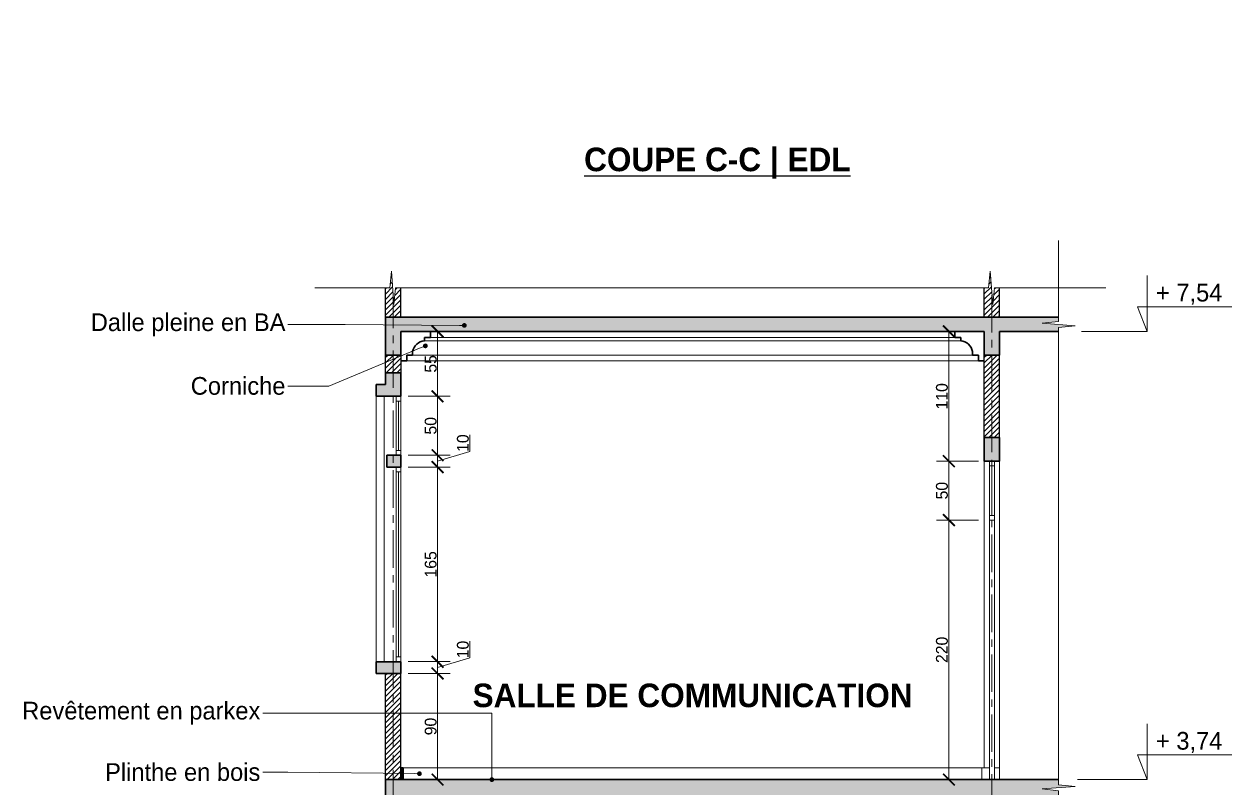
# Model space of a CAD drawing. Header units: centimetres. Extents: x -15293 to 11572, y -4790 to 2619.
# Drawn here: x 2404 to 3428, y 727 to 1375 of the extents above; entities that cross this region are included whole.
import ezdxf
from ezdxf import colors
from ezdxf.entities.mleader import LeaderData, LeaderLine
from ezdxf.math import Vec2, Vec3

# ---------------------------------------------------------------- set-up
doc = ezdxf.new("R2010")
doc.units = ezdxf.units.CM
doc.linetypes.add('Axe', pattern=[1093.611073, 529.166651, -211.666656, 141.111112, -211.666656])
doc.linetypes.add('CENTER', pattern=[50.8, 31.75, -6.35, 6.35, -6.35])
doc.layers.get('0').update_dxf_attribs({"lineweight": 0})
for name, color, linetype, lineweight in [('Hachure', 7, 'Continuous', 30), ('Partie coupée', 7, 'Continuous', 30), ('Symbole de rupture', 6, 'Continuous', 0), ('TSJ_MENUISERIE', 150, 'Continuous', 15), ('TSJ_MUR', 1, 'Continuous', 30), ('TSJ_VUE', 5, 'Continuous', 13)]:
    doc.layers.add(name, color=color, linetype=linetype, lineweight=lineweight)
for name, color, linetype in [('Hachure mur', 7, 'Continuous'), ('TSJ_COTATION', 144, 'Continuous'), ('TSJ_TEXTE', 6, 'Continuous')]:
    doc.layers.add(name, color=color, linetype=linetype)
for name, color, linetype, lineweight, true_color in [('TSJ_AXE', 7, 'CENTER', 0, 0xb80000), ('TSJ_COUPE', 7, 'Continuous', 35, 0xff4747), ('TSJ_HACHURE', 7, 'Axe', 0, 0x969696)]:
    doc.layers.add(name, color=color, linetype=linetype, lineweight=lineweight, true_color=true_color)
doc.styles.get("Standard").update_dxf_attribs({"font": 'GOTHIC.TTF'})
doc.dimstyles.new('ISO-25', dxfattribs={"dimtxt": 10, "dimasz": 10, "dimexe": 10.625, "dimexo": 5, "dimtad": 1, "dimtxsty": 'Standard', "dimblk": 'ARCHTICK', "dimcen": 8, "dimadec": 0, "dimazin": 0, "dimtfac": 1, "dimtmove": 0, "dimatfit": 3, "dimldrblk": 'ARCHTICK', "dimfxl": 25, "dimfxlon": 1, "dimlwd": 9, "dimlwe": 9, "dimarcsym": 0})

# ---------------------------------------------------------------- blocks, each defined once
blk = doc.blocks.new('_Dot')
at = {"color": 0, "linetype": 'ByBlock', "lineweight": -2}
blk.add_line((-0.5, 0), (-1, 0), dxfattribs=at)
at = {"color": 0, "linetype": 'ByBlock', "const_width": 0.5}
blk.add_lwpolyline([(-0.25, 0, 1), (0.25, 0, 1)], format="xyb", close=True, dxfattribs=at)
blk = doc.blocks.new('_ArchTick')
at = {"color": 0, "linetype": 'ByBlock', "const_width": 0.15}
blk.add_lwpolyline([(-0.5, -0.5), (0.5, 0.5)], dxfattribs=at)
blk = doc.blocks.new('*D283')
at = {"layer": 'Defpoints', "color": 0, "transparency": 16777216}
for p in [(3188, 954.5), (3222.5, 954.5), (3218, 734.5)]:
    blk.add_point(p, dxfattribs=at)
at = {"layer": 'TSJ_COTATION', "color": 0, "lineweight": 9, "transparency": 16777216}
for p, q in [((3213, 954.5), (3177.4, 954.5)), ((3188, 734.5), (3188, 954.5)), ((3213, 734.5), (3177.4, 734.5))]:
    blk.add_line(p, q, dxfattribs=at)
at = {"layer": 'TSJ_COTATION', "color": 0, "lineweight": 9, "transparency": 16777216, "xscale": 10, "yscale": 10, "zscale": 10}
for p, rotation in [((3188, 954.5), 90), ((3188, 734.5), 270)]:
    blk.add_blockref('_ArchTick', p, dxfattribs=dict(at, rotation=rotation))
at = {"layer": 'TSJ_COTATION', "color": 0, "lineweight": 9, "transparency": 16777216, "insert": (3182.1, 844.5), "char_height": 10, "attachment_point": 5, "rotation": 90}
blk.add_mtext('220', dxfattribs=at)
blk = doc.blocks.new('*D284')
at = {"layer": 'Defpoints', "color": 0, "transparency": 16777216}
for p in [(3188, 1004.5), (3218, 1004.5), (3222.5, 954.5)]:
    blk.add_point(p, dxfattribs=at)
at = {"layer": 'TSJ_COTATION', "color": 0, "lineweight": 9, "transparency": 16777216}
for p, q in [((3213, 1004.5), (3177.4, 1004.5)), ((3188, 954.5), (3188, 1004.5)), ((3213, 954.5), (3177.4, 954.5))]:
    blk.add_line(p, q, dxfattribs=at)
at = {"layer": 'TSJ_COTATION', "color": 0, "lineweight": 9, "transparency": 16777216, "xscale": 10, "yscale": 10, "zscale": 10}
for p, rotation in [((3188, 1004.5), 90), ((3188, 954.5), 270)]:
    blk.add_blockref('_ArchTick', p, dxfattribs=dict(at, rotation=rotation))
at = {"layer": 'TSJ_COTATION', "color": 0, "lineweight": 9, "transparency": 16777216, "insert": (3182.1, 979.5), "char_height": 10, "attachment_point": 5, "rotation": 90}
blk.add_mtext('50', dxfattribs=at)
blk = doc.blocks.new('*D285')
at = {"layer": 'Defpoints', "color": 0, "transparency": 16777216}
for p in [(3188, 1114.5), (3218, 1114.5), (3218, 1004.5)]:
    blk.add_point(p, dxfattribs=at)
at = {"layer": 'TSJ_COTATION', "color": 0, "lineweight": 9, "transparency": 16777216}
for p, q in [((3213, 1114.5), (3177.4, 1114.5)), ((3188, 1004.5), (3188, 1114.5)), ((3213, 1004.5), (3177.4, 1004.5))]:
    blk.add_line(p, q, dxfattribs=at)
at = {"layer": 'TSJ_COTATION', "color": 0, "lineweight": 9, "transparency": 16777216, "xscale": 10, "yscale": 10, "zscale": 10}
for p, rotation in [((3188, 1114.5), 90), ((3188, 1004.5), 270)]:
    blk.add_blockref('_ArchTick', p, dxfattribs=dict(at, rotation=rotation))
at = {"layer": 'TSJ_COTATION', "color": 0, "lineweight": 9, "transparency": 16777216, "insert": (3182.1, 1059.5), "char_height": 10, "attachment_point": 5, "rotation": 90}
blk.add_mtext('110', dxfattribs=at)
blk = doc.blocks.new('*D286')
at = {"layer": 'Defpoints', "color": 0, "transparency": 16777216}
for p in [(2723.5, 824.5), (2754.6, 824.5), (2723.5, 734.5)]:
    blk.add_point(p, dxfattribs=at)
at = {"layer": 'TSJ_COTATION', "color": 0, "lineweight": 9, "transparency": 16777216}
for p, q in [((2729.6, 824.5), (2765.3, 824.5)), ((2754.6, 734.5), (2754.6, 824.5)), ((2729.6, 734.5), (2765.3, 734.5))]:
    blk.add_line(p, q, dxfattribs=at)
at = {"layer": 'TSJ_COTATION', "color": 0, "lineweight": 9, "transparency": 16777216, "xscale": 10, "yscale": 10, "zscale": 10}
for p, rotation in [((2754.6, 824.5), 90), ((2754.6, 734.5), 270)]:
    blk.add_blockref('_ArchTick', p, dxfattribs=dict(at, rotation=rotation))
at = {"layer": 'TSJ_COTATION', "color": 0, "lineweight": 9, "transparency": 16777216, "insert": (2748.8, 779.5), "char_height": 10, "attachment_point": 5, "rotation": 90}
blk.add_mtext('90', dxfattribs=at)
blk = doc.blocks.new('*D287')
at = {"layer": 'Defpoints', "color": 0, "transparency": 16777216}
for p in [(2723.5, 999.5), (2754.6, 999.5), (2723.5, 834.5)]:
    blk.add_point(p, dxfattribs=at)
at = {"layer": 'TSJ_COTATION', "color": 0, "lineweight": 9, "transparency": 16777216}
for p, q in [((2729.6, 999.5), (2765.3, 999.5)), ((2754.6, 834.5), (2754.6, 999.5)), ((2729.6, 834.5), (2765.3, 834.5))]:
    blk.add_line(p, q, dxfattribs=at)
at = {"layer": 'TSJ_COTATION', "color": 0, "lineweight": 9, "transparency": 16777216, "xscale": 10, "yscale": 10, "zscale": 10}
for p, rotation in [((2754.6, 999.5), 90), ((2754.6, 834.5), 270)]:
    blk.add_blockref('_ArchTick', p, dxfattribs=dict(at, rotation=rotation))
at = {"layer": 'TSJ_COTATION', "color": 0, "lineweight": 9, "transparency": 16777216, "insert": (2748.8, 917), "char_height": 10, "attachment_point": 5, "rotation": 90}
blk.add_mtext('165', dxfattribs=at)
blk = doc.blocks.new('*D288')
at = {"layer": 'Defpoints', "color": 0, "transparency": 16777216}
for p in [(2723.5, 1009.5), (2754.6, 1009.5), (2723.5, 999.5)]:
    blk.add_point(p, dxfattribs=at)
at = {"layer": 'TSJ_COTATION', "color": 0, "lineweight": 9, "transparency": 16777216}
for p, q in [((2782, 1012.7), (2782, 1026.9)), ((2729.6, 1009.5), (2765.3, 1009.5)), ((2754.6, 1004.5), (2782, 1012.7)), ((2754.6, 999.5), (2754.6, 1009.5)), ((2729.6, 999.5), (2765.3, 999.5))]:
    blk.add_line(p, q, dxfattribs=at)
at = {"layer": 'TSJ_COTATION', "color": 0, "lineweight": 9, "transparency": 16777216, "xscale": 10, "yscale": 10, "zscale": 10}
for p, rotation in [((2754.6, 1009.5), 90), ((2754.6, 999.5), 270)]:
    blk.add_blockref('_ArchTick', p, dxfattribs=dict(at, rotation=rotation))
at = {"layer": 'TSJ_COTATION', "color": 0, "lineweight": 9, "transparency": 16777216, "insert": (2776.1, 1019.8), "char_height": 10, "attachment_point": 5, "rotation": 90}
blk.add_mtext('10', dxfattribs=at)
blk = doc.blocks.new('*D289')
at = {"layer": 'Defpoints', "color": 0, "transparency": 16777216}
for p in [(2723.5, 1059.5), (2754.6, 1059.5), (2723.5, 1009.5)]:
    blk.add_point(p, dxfattribs=at)
at = {"layer": 'TSJ_COTATION', "color": 0, "lineweight": 9, "transparency": 16777216}
for p, q in [((2729.6, 1059.5), (2765.3, 1059.5)), ((2754.6, 1009.5), (2754.6, 1059.5)), ((2729.6, 1009.5), (2765.3, 1009.5))]:
    blk.add_line(p, q, dxfattribs=at)
at = {"layer": 'TSJ_COTATION', "color": 0, "lineweight": 9, "transparency": 16777216, "xscale": 10, "yscale": 10, "zscale": 10}
for p, rotation in [((2754.6, 1059.5), 90), ((2754.6, 1009.5), 270)]:
    blk.add_blockref('_ArchTick', p, dxfattribs=dict(at, rotation=rotation))
at = {"layer": 'TSJ_COTATION', "color": 0, "lineweight": 9, "transparency": 16777216, "insert": (2748.8, 1034.5), "char_height": 10, "attachment_point": 5, "rotation": 90}
blk.add_mtext('50', dxfattribs=at)
blk = doc.blocks.new('*D290')
at = {"layer": 'Defpoints', "color": 0, "transparency": 16777216}
for p in [(2723.5, 1114.5), (2754.6, 1114.5), (2723.5, 1059.5)]:
    blk.add_point(p, dxfattribs=at)
at = {"layer": 'TSJ_COTATION', "color": 0, "lineweight": 9, "transparency": 16777216}
for p, q in [((2729.6, 1114.5), (2765.3, 1114.5)), ((2754.6, 1059.5), (2754.6, 1114.5)), ((2729.6, 1059.5), (2765.3, 1059.5))]:
    blk.add_line(p, q, dxfattribs=at)
at = {"layer": 'TSJ_COTATION', "color": 0, "lineweight": 9, "transparency": 16777216, "xscale": 10, "yscale": 10, "zscale": 10}
for p, rotation in [((2754.6, 1114.5), 90), ((2754.6, 1059.5), 270)]:
    blk.add_blockref('_ArchTick', p, dxfattribs=dict(at, rotation=rotation))
at = {"layer": 'TSJ_COTATION', "color": 0, "lineweight": 9, "transparency": 16777216, "insert": (2748.9, 1087), "char_height": 10, "attachment_point": 5, "rotation": 90}
blk.add_mtext('55', dxfattribs=at)
blk = doc.blocks.new('*D291')
at = {"layer": 'Defpoints', "color": 0, "transparency": 16777216}
for p in [(2723.5, 834.5), (2754.6, 834.5), (2723.5, 824.5)]:
    blk.add_point(p, dxfattribs=at)
at = {"layer": 'TSJ_COTATION', "color": 0, "lineweight": 9, "transparency": 16777216}
for p, q in [((2782, 837.7), (2782, 851.9)), ((2729.6, 834.5), (2765.3, 834.5)), ((2754.6, 829.5), (2782, 837.7)), ((2754.6, 824.5), (2754.6, 834.5)), ((2729.6, 824.5), (2765.3, 824.5))]:
    blk.add_line(p, q, dxfattribs=at)
at = {"layer": 'TSJ_COTATION', "color": 0, "lineweight": 9, "transparency": 16777216, "xscale": 10, "yscale": 10, "zscale": 10}
for p, rotation in [((2754.6, 834.5), 90), ((2754.6, 824.5), 270)]:
    blk.add_blockref('_ArchTick', p, dxfattribs=dict(at, rotation=rotation))
at = {"layer": 'TSJ_COTATION', "color": 0, "lineweight": 9, "transparency": 16777216, "insert": (2776.1, 844.8), "char_height": 10, "attachment_point": 5, "rotation": 90}
blk.add_mtext('10', dxfattribs=at)
blk = doc.blocks.new('Marque de rupture')
at = {"layer": 'Symbole de rupture', "lineweight": 20}
for p, q in [((0, -3.6), (0, 20.4)), ((0, -3.6), (-14.1, -5.1)), ((14.1, -7.1), (-14.1, -5.1)), ((0, -8.6), (14.1, -7.1)), ((0, -8.6), (0, -32.6))]:
    blk.add_line(p, q, dxfattribs=at)

msp = doc.modelspace()

# ---------------------------------------------------------------- hatches: boundary and pattern name
at = {"layer": 'Hachure', "true_color": 0xcd6928}
h = msp.add_hatch(color=32, dxfattribs=at)
h.dxf.hatch_style = 1
h.paths.add_polyline_path([(2725.5, 744.498), (2723.5, 744.498), (2723.5, 734.498), (2725.5, 734.498)])
at = {"layer": 'Hachure mur', "lineweight": 0, "true_color": 0xc7c8ca}
h = msp.add_hatch(dxfattribs=at)
h.set_pattern_fill('ANSI31', color=9)
h.set_pattern_definition([(45, (661.058, 3178.289), (-2.245064, 2.245064), [])])
h.paths.add_polyline_path([(3224.5, 323.911), (3211, 323.911), (3211, 320.498), (3224.5, 320.498)])
h.paths.add_polyline_path([(3231, 323.911), (3224.5, 323.911), (3224.5, 320.498), (3231, 320.498)])
h.paths.add_polyline_path([(3231, 330.498), (3224.5, 330.498), (3224.5, 323.911), (3231, 323.911)])
h.paths.add_polyline_path([(3224.5, 330.498), (3211, 330.498), (3211, 323.911), (3224.5, 323.911)])
h.paths.add_polyline_path([(2717, 330.498), (2710.5, 330.498), (2710.5, 320.498), (2717, 320.498)])
h.paths.add_polyline_path([(2730.5, 330.498), (2717, 330.498), (2717, 320.498), (2730.5, 320.498)])
h.paths.add_polyline_path([(3224.5, 320.498), (3211, 320.498), (3211, 270.498), (3224.5, 270.498)])
h.paths.add_polyline_path([(3231, 320.498), (3224.5, 320.498), (3224.5, 270.498), (3224.654, 270.498), (3225.5, 282.465), (3226.769, 270.498), (3231, 270.498)])
h.paths.add_polyline_path([(2730.5, 320.498), (2717, 320.498), (2717, 270.498), (2730.5, 270.498)])
h.paths.add_polyline_path([(2717, 320.498), (2710.5, 320.498), (2710.5, 270.498), (2714.299, 270.498), (2715.568, 282.465), (2716.414, 270.498), (2717, 270.498)])
h.paths.add_polyline_path([(3231, 1151.498), (3226.568, 1151.498), (3225.068, 1137.356), (3223.068, 1165.64), (3221.568, 1151.498), (3218, 1151.498), (3218, 1126.498), (3231, 1126.498)])
h.paths.add_polyline_path([(2723.5, 1151.498), (2719.068, 1151.498), (2717.568, 1137.356), (2715.568, 1165.64), (2714.068, 1151.498), (2710.5, 1151.498), (2710.5, 1126.498), (2723.5, 1126.498)])
h.paths.add_polyline_path([(2723.5, 450.498), (2710.5, 450.498), (2710.5, 360.498), (2723.5, 360.498)])
h.paths.add_polyline_path([(3231, 630.498), (3231, 662.498), (3218, 662.498), (3218, 600.498), (3231, 600.498)])
h.paths.add_polyline_path([(2723.5, 1094.498), (2710.852, 1094.498), (2710.5, 1094.352), (2710.5, 1079.498), (2723.5, 1079.498)])
h.paths.add_polyline_path([(3231, 1094.498), (3218, 1094.498), (3218, 1024.498), (3231, 1024.498)])
h.paths.add_polyline_path([(2723.5, 824.498), (2710.5, 824.498), (2710.5, 734.498), (2723.5, 734.498)])
at = {"layer": 'TSJ_HACHURE', "true_color": 0xc7c8ca, "transparency": 33554687}
h = msp.add_hatch(dxfattribs=at)
h.set_pattern_fill('ANSI32', color=9, scale=5)
h.set_pattern_definition([(45, (661.06, 1421.273), (-33.676, 33.676), []), (45, (683.51, 1421.273), (-33.676, 33.676), [])])
h.paths.add_polyline_path([(2832.555, 2092.715), (2723.5, 2092.715), (2723.5, 2072.715), (2723.5, 2068.128), (2832.555, 2068.128)], flags=17)
h.paths.add_polyline_path([(2831.832, 1785.527), (3080.699, 1785.527), (3080.699, 1818.346), (2831.832, 1818.346)], flags=24)
h.paths.add_polyline_path([(2846.582, 937.7), (3095.449, 937.7), (3095.449, 970.519), (2846.582, 970.519)], flags=24)
h.paths.add_polyline_path([(3187.5, 2072.715), (3195, 2072.715), (3195, 2092.715), (2832.555, 2092.715), (2832.555, 2068.128), (2723.5, 2068.128), (2723.5, 1733.715), (3187.5, 1733.715)])
at = {"layer": 'TSJ_HACHURE'}
h = msp.add_hatch(color=256, dxfattribs=at)
h.dxf.hatch_style = 1
h.paths.add_polyline_path([(2723.5, 710.113), (2717, 707.408), (2717, 685.498), (2723.5, 685.498)])
h.paths.add_polyline_path([(2717, 460.498), (2702.5, 460.498), (2702.5, 450.498), (2717, 450.498)])
h.paths.add_polyline_path([(2723.5, 460.498), (2717, 460.498), (2717, 450.498), (2723.5, 450.498)])
h.paths.add_polyline_path([(2717, 360.498), (2710.5, 360.498), (2710.5, 330.498), (2717, 330.498)])
h.paths.add_polyline_path([(2730.5, 360.498), (2717, 360.498), (2717, 330.498), (2730.5, 330.498)])
h.paths.add_polyline_path([(3231, 360.498), (3224.5, 360.498), (3224.5, 330.498), (3231, 330.498)])
h.paths.add_polyline_path([(3224.5, 360.498), (3211, 360.498), (3211, 330.498), (3224.5, 330.498)])
h.paths.add_polyline_path([(2717, 707.408), (2710.5, 704.703), (2710.5, 695.498), (2702.5, 695.498), (2702.5, 685.498), (2717, 685.498)])
h.paths.add_polyline_path([(2717, 734.498), (2710.5, 734.498), (2710.5, 704.703), (2717, 707.408)])
h.paths.add_polyline_path([(3224.5, 734.498), (2801.656, 734.498, -0.41421356), (2800.656, 733.498, -0.41421356), (2799.656, 734.498), (2717, 734.498), (2717, 707.408), (2723.5, 710.113), (2723.5, 720.498), (3218, 720.498), (3218, 702.498), (3224.5, 702.498)])
h.paths.add_polyline_path([(3281, 729.998), (3281, 734.498), (3224.5, 734.498), (3224.5, 702.498), (3231, 702.498), (3231, 720.498), (3281, 720.498), (3281, 724.998), (3266.858, 726.498), (3295.142, 728.498)])
h.paths.add_polyline_path([(3231, 600.498), (3224.5, 600.498), (3224.5, 580.498), (3231, 580.498)])
h.paths.add_polyline_path([(3224.5, 600.498), (3218, 600.498), (3218, 580.498), (3224.5, 580.498)])
h.paths.add_polyline_path([(2717, 635.498), (2711.5, 635.498), (2711.5, 625.498), (2717, 625.498)])
h.paths.add_polyline_path([(2723.5, 635.498), (2717, 635.498), (2717, 625.498), (2723.5, 625.498)])
h.paths.add_polyline_path([(2717, 1120.026), (2710.5, 1120.07), (2710.5, 1094.498), (2717, 1094.498)])
h.paths.add_polyline_path([(2717, 1126.498), (2710.5, 1126.498), (2710.5, 1120.07), (2717, 1120.026)])
h.paths.add_polyline_path([(3224.5, 1126.498), (2717, 1126.498), (2717, 1094.498), (2723.5, 1094.498), (2723.5, 1114.498), (3218, 1114.498), (3218, 1094.498), (3224.5, 1094.498)])
h.paths.add_polyline_path([(2776.313, 1119.624, -1), (2778.313, 1119.611, -1)], flags=16)
h.paths.add_polyline_path([(3295.142, 1119.43), (3266.858, 1121.43), (3281, 1122.93), (3281, 1126.498), (3224.5, 1126.498), (3224.5, 1094.498), (3231, 1094.498), (3231, 1114.498), (3281, 1114.498), (3281, 1117.93)])
h.paths.add_polyline_path([(3231, 1024.498), (3224.5, 1024.498), (3224.5, 1004.498), (3226.5, 1004.498), (3231, 1004.498)])
h.paths.add_polyline_path([(3224.5, 1024.498), (3218, 1024.498), (3218, 1004.498), (3224.5, 1004.498)])
h.paths.add_polyline_path([(2717, 1079.498), (2710.5, 1079.498), (2710.5, 1069.498), (2702.5, 1069.498), (2702.5, 1059.498), (2717, 1059.498)])
h.paths.add_polyline_path([(2723.5, 1079.498), (2717, 1079.498), (2717, 1059.498), (2723.5, 1059.498)])
h.paths.add_polyline_path([(2717, 1009.498), (2711.5, 1009.498), (2711.5, 999.498), (2717, 999.498)])
h.paths.add_polyline_path([(2723.5, 1009.498), (2717, 1009.498), (2717, 999.498), (2723.5, 999.498)])
h.paths.add_polyline_path([(2717, 834.498), (2702.5, 834.498), (2702.5, 824.498), (2717, 824.498)])
h.paths.add_polyline_path([(2723.5, 834.498), (2717, 834.498), (2717, 824.498), (2723.5, 824.498)])

# ---------------------------------------------------------------- linework, layer by layer
at = {"layer": 'Partie coupée'}
for p, q in [((2710.5, 1126.498), (2710.5, 1151.498)), ((2723.5, 1094.498), (2723.5, 1114.498)), ((2710.5, 1079.498), (2710.5, 1094.498)), ((2723.5, 1059.498), (2723.5, 1079.498))]:
    msp.add_line(p, q, dxfattribs=at)
at = {"layer": 'Symbole de rupture', "lineweight": 0}
for p, q in [((3281, 1146.93), (3281, 1191.498)), ((2690.068, 1151.498), (2650.5, 1151.498)), ((2743.068, 1151.498), (3197.568, 1151.498)), ((3250.568, 1151.498), (3321, 1151.498)), ((3281, 753.998), (3281, 1093.93))]:
    msp.add_line(p, q, dxfattribs=at)
at = {"layer": 'TSJ_AXE'}
for p, q in [((2717, 203.003), (2717, 1145.388)), ((3224.5, 1145.388), (3224.5, 201.069))]:
    msp.add_line(p, q, dxfattribs=at)
at = {"layer": 'TSJ_COTATION', "lineweight": 9}
for p, q in [((3300.241, 1114.498), (3356, 1114.498)), ((3297.021, 734.498), (3356, 734.498))]:
    msp.add_line(p, q, dxfattribs=at)
for points in [[(3356, 1161.838), (3356, 1114.498), (3347.799, 1135.481), (3427.799, 1135.481)], [(3356, 781.838), (3356, 734.498), (3347.799, 755.481), (3427.799, 755.481)]]:
    msp.add_lwpolyline(points, dxfattribs=at)
at = {"layer": 'TSJ_COUPE'}
for p, q in [((2710.5, 1126.498), (3281, 1126.498)), ((2710.5, 1094.498), (2710.5, 1126.498)), ((3218, 1114.498), (2723.5, 1114.498)), ((2723.5, 1094.498), (2723.5, 1114.498)), ((2748.5, 1109.498), (2743.5, 1109.498)), ((2743.5, 1109.498), (2743.5, 1106.498)), ((2748.5, 1114.498), (2748.5, 1109.498)), ((3193, 1114.498), (3193, 1109.498)), ((3193, 1109.498), (3198, 1109.498)), ((3198, 1109.498), (3198, 1106.498)), ((3218, 1094.498), (3218, 1114.498)), ((3231, 1114.498), (3281, 1114.498)), ((3231, 1094.498), (3231, 1114.498)), ((2733.5, 1094.498), (2733.5, 1097.498)), ((3208, 1094.498), (3208, 1097.498)), ((2710.5, 1094.498), (2723.5, 1094.498)), ((2723.5, 1089.498), (2728.5, 1089.498)), ((2728.5, 1089.498), (2728.5, 1094.498)), ((2728.5, 1094.498), (2733.5, 1094.498)), ((3213, 1094.498), (3208, 1094.498)), ((3213, 1089.498), (3213, 1094.498)), ((3218, 1089.498), (3213, 1089.498)), ((3231, 1094.498), (3218, 1094.498)), ((2723.5, 1079.498), (2710.5, 1079.498)), ((2710.5, 1069.498), (2710.5, 1079.498)), ((2723.5, 1059.498), (2723.5, 1079.498)), ((2710.5, 1069.498), (2702.5, 1069.498)), ((2702.5, 1069.498), (2702.5, 1059.498)), ((2723.5, 1059.498), (2702.5, 1059.498)), ((3231, 1024.498), (3218, 1024.498)), ((3218, 1004.498), (3218, 1024.498)), ((3231, 1004.498), (3231, 1024.498)), ((2723.5, 1009.498), (2711.5, 1009.498)), ((2711.5, 1009.498), (2711.5, 999.498)), ((2723.5, 1009.498), (2723.5, 999.498)), ((3231, 1004.498), (3218, 1004.498)), ((2723.5, 999.498), (2711.5, 999.498)), ((2723.5, 834.498), (2702.5, 834.498)), ((2702.5, 834.498), (2702.5, 824.498)), ((2723.5, 834.498), (2723.5, 824.498)), ((2723.5, 824.498), (2702.5, 824.498)), ((2723.5, 744.498), (2725.5, 744.498)), ((2725.5, 744.498), (2725.5, 734.498)), ((3281, 734.498), (2710.5, 734.498)), ((2710.5, 734.498), (2710.5, 695.498))]:
    msp.add_line(p, q, dxfattribs=at)
for centre, start, end in [((2744.418, 1095.423), 94.738068, 169.236357), ((3197.082, 1095.423), 10.763643, 85.261932)]:
    msp.add_arc(centre, 11.114, start, end, dxfattribs=at)
at = {"layer": 'TSJ_MENUISERIE', "lineweight": 9}
for p, q in [((2719.5, 1055.498), (2719.5, 1013.498)), ((2721.5, 1055.498), (2721.5, 1013.498)), ((2723.5, 1055.498), (2723.5, 1013.498)), ((2719.5, 995.498), (2719.5, 838.498)), ((2721.5, 995.498), (2721.5, 838.498)), ((2723.5, 995.498), (2723.5, 838.498)), ((3222.5, 1000.498), (3222.5, 958.498)), ((3224.5, 1000.498), (3224.5, 958.498)), ((3222.5, 734.498), (3222.5, 958.498)), ((3226.5, 734.498), (3226.5, 958.498))]:
    msp.add_line(p, q, dxfattribs=at)
at = {"layer": 'TSJ_MENUISERIE', "lineweight": 0}
msp.add_line((3226.5, 1000.498), (3226.5, 958.498), dxfattribs=at)
at = {"layer": 'TSJ_MENUISERIE', "lineweight": 20}
msp.add_lwpolyline([(2723.5, 1059.498), (2723.5, 1055.498), (2719.5, 1055.498), (2719.5, 1059.498)], dxfattribs=at)
at = {"layer": 'TSJ_MENUISERIE', "lineweight": 9}
for points in [[(2719.5, 1009.498), (2719.5, 1013.498), (2723.5, 1013.498), (2723.5, 1009.498)], [(2723.5, 999.498), (2723.5, 995.498), (2719.5, 995.498), (2719.5, 999.498)], [(2719.5, 834.498), (2719.5, 838.498), (2723.5, 838.498), (2723.5, 834.498)]]:
    msp.add_lwpolyline(points, dxfattribs=at)
at = {"layer": 'TSJ_MENUISERIE', "lineweight": 0}
msp.add_lwpolyline([(3226.5, 1004.498), (3222.5, 1004.498), (3222.5, 1000.498), (3226.5, 1000.498)], close=True, dxfattribs=at)
at = {"layer": 'TSJ_MENUISERIE', "lineweight": 9}
msp.add_lwpolyline([(3226.5, 958.498), (3222.5, 958.498), (3222.5, 954.498), (3226.5, 954.498)], close=True, dxfattribs=at)
at = {"layer": 'TSJ_MUR'}
for p, q in [((2710.5, 1126.498), (2710.5, 1151.498)), ((2723.5, 1126.498), (2723.5, 1151.498)), ((3218, 1126.498), (3218, 1151.498)), ((3231, 1126.498), (3231, 1151.498)), ((2710.5, 1079.498), (2710.5, 1094.498)), ((2723.5, 1094.498), (2723.5, 1079.498)), ((3218, 1024.498), (3218, 1094.498)), ((3231, 1024.498), (3231, 1094.498)), ((2710.5, 734.498), (2710.5, 824.498)), ((2723.5, 734.498), (2723.5, 824.498))]:
    msp.add_line(p, q, dxfattribs=at)
at = {"layer": 'TSJ_VUE'}
for p, q in [((3198, 1106.498), (2743.5, 1106.498)), ((2748.5, 1109.498), (3193, 1109.498)), ((3213, 1089.498), (2728.5, 1089.498)), ((2733.5, 1094.498), (3208, 1094.498)), ((2702.5, 1059.498), (2702.5, 834.498)), ((2709.5, 834.498), (2709.5, 1059.498)), ((3218, 1004.498), (3218, 744.498)), ((3231, 1004.498), (3231, 734.498)), ((2725.5, 744.498), (3216, 744.498)), ((3216, 744.498), (3216, 734.498)), ((3222.5, 744.498), (3216, 744.498)), ((3231, 744.498), (3226.5, 744.498))]:
    msp.add_line(p, q, dxfattribs=at)

# ---------------------------------------------------------------- block references
at = {"xscale": -1}
for p, rotation in [((2710.5, 1151.498), 90), ((3218, 1151.498), 90), ((3281, 721.43), 180)]:
    msp.add_blockref('Marque de rupture', p, dxfattribs=dict(at, rotation=rotation))
at = {"layer": 'Symbole de rupture', "lineweight": 0}
msp.add_blockref('Marque de rupture', (3281, 1126.498), dxfattribs=at)

# ---------------------------------------------------------------- texts
at = {"layer": 'TSJ_COTATION', "lineweight": 9, "char_height": 15, "attachment_point": 5}
for s, insert in [('\\pi-45,l60,t60;+ 7,54', (3384.119, 1146.006)), ('\\pi-45,l60,t60;+ 3,74', (3384.119, 766.006))]:
    msp.add_mtext_dynamic_manual_height_columns(s, width=111.60365, gutter_width=12.5, heights=[0], dxfattribs=dict(at, insert=insert))
at = {"layer": 'TSJ_TEXTE', "char_height": 20, "attachment_point": 5}
for s, width, insert in [('{\\fCentury Gothic|b1|i0|c0|p34;\\LCOUPE C-C | EDL}', 537.67994, (2991.75, 1257.143)), ('{\\fCentury Gothic|b1|i0|c0|p34;SALLE DE COMMUNICATION}', 385.0036, (2970.75, 805.769))]:
    msp.add_mtext_dynamic_manual_height_columns(s, width=width, gutter_width=12.5, heights=[2.167], dxfattribs=dict(at, insert=insert))

# ---------------------------------------------------------------- dimensions: what is measured, and where the dimension line sits
at = {"layer": 'TSJ_COTATION', "lineweight": 9}
for base, p1, p2, angle, picture, middle in [((2754.638, 1114.498), (2723.5, 1059.498), (2723.5, 1114.498), 270, '*D290', (2748.887, 1086.998)), ((3188, 1114.498), (3218, 1004.498), (3218, 1114.498), 90, '*D285', (3182.124, 1059.498)), ((2754.638, 1059.498), (2723.5, 1009.498), (2723.5, 1059.498), 270, '*D289', (2748.761, 1034.498)), ((2754.638, 1009.498), (2723.5, 999.498), (2723.5, 1009.498), 270, '*D288', (2776.078, 1013.318)), ((2754.638, 999.498), (2723.5, 834.498), (2723.5, 999.498), 270, '*D287', (2748.761, 916.998)), ((3188, 1004.498), (3222.5, 954.498), (3218, 1004.498), 90, '*D284', (3182.124, 979.498)), ((3188, 954.498), (3218, 734.498), (3222.5, 954.498), 90, '*D283', (3182.124, 844.498)), ((2754.638, 834.498), (2723.5, 824.498), (2723.5, 834.498), 270, '*D291', (2776.078, 838.318))]:
    dim = msp.add_linear_dim(base=base, p1=p1, p2=p2, angle=angle, dimstyle='ISO-25', override={"dimtmove": 1}, dxfattribs=at)
    dim.commit()
    dim.dimension.update_dxf_attribs({"geometry": picture, "text_midpoint": middle})
dim = msp.add_aligned_dim(p1=(2723.5, 734.498), p2=(2723.5, 824.498), distance=-31.138, dimstyle='ISO-25', override={"dimtmove": 1}, dxfattribs=at)
dim.commit()
dim.dimension.update_dxf_attribs({"geometry": '*D286', "text_midpoint": (2748.761, 779.498)})

# ---------------------------------------------------------------- leaders
ml = msp.add_multileader_mtext('Standard', dxfattribs=at)
ml.set_content('Dalle pleine en BA', color=256)
ml.set_leader_properties(lineweight=0)
ml.set_arrow_properties(name='DOT')
ml.build(insert=Vec2(0, 0))
ctx = ml.context
ctx.base_point, ctx.char_height, ctx.plane_origin = Vec3(2440.719, 1120.301), 15, Vec3(2912.967, 1122.777)
ctx.text_align_type = 2
notes = []
notes.append((ctx, [(1, (1, 1, 0), (2676.389, 1120.301), (-1, 0), 48.673, [(0, [(2777.313, 1119.617)], 0, [])])]))
ctx.mtext.insert, ctx.mtext.alignment, ctx.mtext.flow_direction = Vec3(2625.717, 1129.83), 3, 5
ml = msp.add_multileader_mtext('Standard', dxfattribs=at)
ml.set_content('Corniche', color=256)
ml.set_leader_properties(lineweight=0)
ml.set_arrow_properties(name='DOT')
ml.build(insert=Vec2(0, 0))
ctx = ml.context
ctx.base_point, ctx.char_height, ctx.plane_origin = Vec3(2532.248, 1068.166), 15, Vec3(2879.973, 1105.448)
ctx.text_align_type = 2
notes.append((ctx, [(1, (1, 1, 0), (2662.329, 1068.166), (-1, 0), 34.613, [(0, [(2744.319, 1102.288)], 0, [])])]))
ctx.mtext.insert, ctx.mtext.alignment, ctx.mtext.flow_direction = Vec3(2625.717, 1075.855), 3, 5
ml = msp.add_multileader_mtext('Standard', dxfattribs=at)
ml.set_content('Revêtement en parkex', color=256)
ml.set_leader_properties(lineweight=0)
ml.set_arrow_properties(name='DOT')
ml.build(insert=Vec2(0, 0))
ctx = ml.context
ctx.base_point, ctx.char_height, ctx.plane_origin = Vec3(2372.469, 790.943), 15, Vec3(2739.4, 699.483)
ctx.text_align_type = 2
notes.append((ctx, [(1, (1, 1, 0), (2800.656, 790.943), (-1, 0), 194.251, [(0, [(2800.656, 734.498)], 0, [])])]))
ctx.mtext.insert, ctx.mtext.alignment, ctx.mtext.flow_direction = Vec3(2604.405, 800.472), 3, 5
ml = msp.add_multileader_mtext('Standard', dxfattribs=at)
ml.set_content('Plinthe en bois', color=256)
ml.set_leader_properties(lineweight=0)
ml.set_arrow_properties(name='DOT')
ml.build(insert=Vec2(0, 0))
ctx = ml.context
ctx.base_point, ctx.char_height, ctx.plane_origin = Vec3(2460.226, 740.764), 15, Vec3(2739.4, 742.658)
ctx.text_align_type = 2
notes.append((ctx, [(1, (1, 1, 0), (2627.717, 740.764), (-1, 0), 21.312, [(0, [(2739.25, 739.498)], 0, [])])]))
ctx.mtext.insert, ctx.mtext.alignment, ctx.mtext.flow_direction = Vec3(2604.405, 748.407), 3, 5
for ctx, leaders in notes:
    for number, flags, end, landing, length, lines in leaders:
        leader = LeaderData()
        leader.index, (leader.has_last_leader_line, leader.has_dogleg_vector, leader.attachment_direction) = number, flags
        leader.last_leader_point, leader.dogleg_vector, leader.dogleg_length = Vec3(end), Vec3(landing), length
        for number, points, colour, breaks in lines:
            line = LeaderLine()
            line.index, line.vertices, line.color, line.breaks = number, Vec3.list(points), colors.encode_raw_color(colour), breaks
            leader.lines.append(line)
        ctx.leaders.append(leader)

doc.saveas('drawing.dxf')
